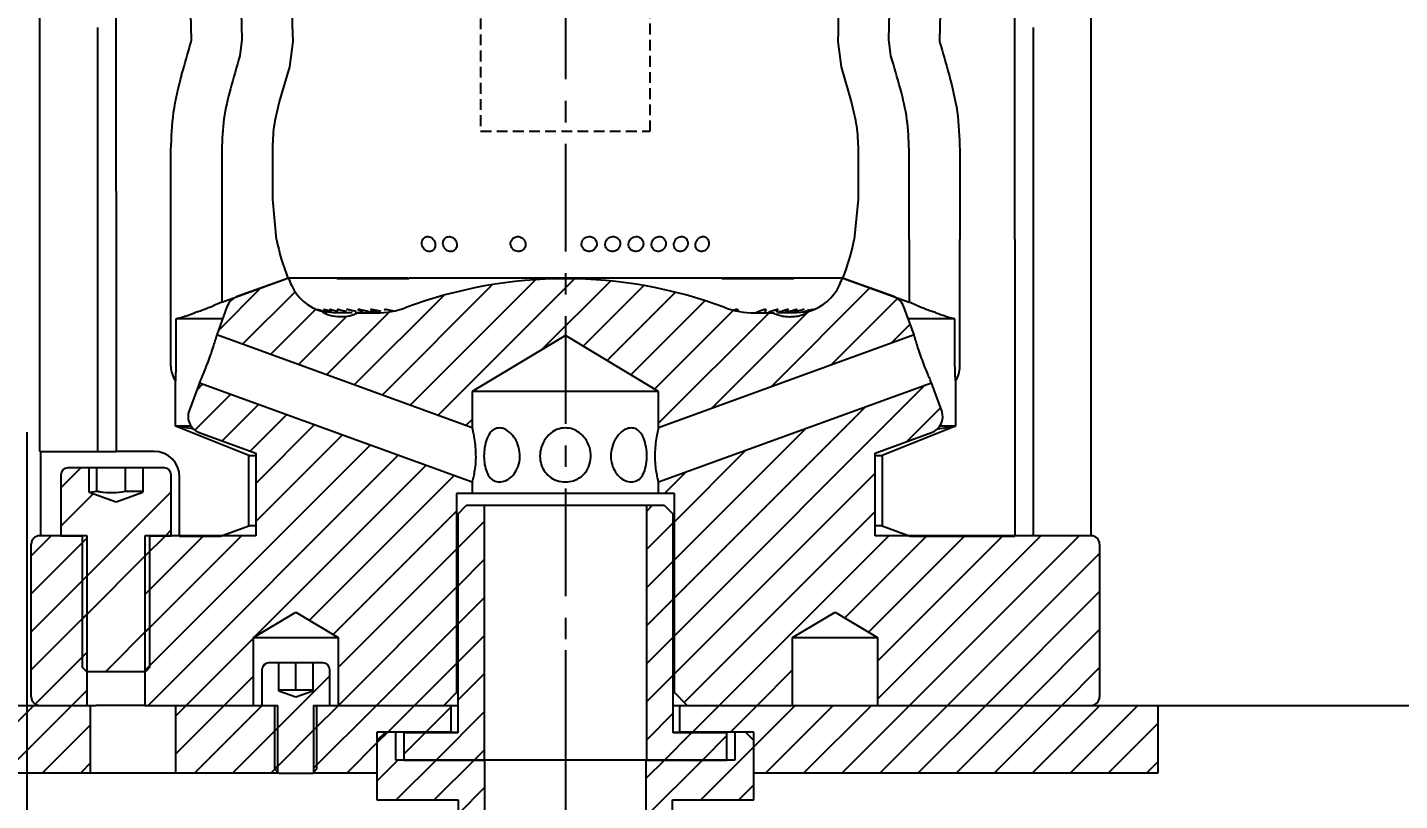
# Model space of a CAD drawing. Header units: millimetres. Extents: x 8 to 832, y 8 to 585.
# Drawn here: x 583.8 to 745.7, y 104.7 to 195.9 of the extents above; entities that cross this region are included whole.
import ezdxf

# ---------------------------------------------------------------- set-up
doc = ezdxf.new("R2010")
doc.units = ezdxf.units.MM
doc.linetypes.add('CENTERX2', pattern=[20.32, 12.7, -2.54, 2.54, -2.54])
doc.linetypes.add('HIDDEN', pattern=[1.905, 1.27, -0.635])
for name, color, linetype in [('CENTERLINE', 4, 'CENTERX2'), ('DIMENSIONS', 2, 'Continuous'), ('HATCH', 3, 'Continuous'), ('HIDDEN', 3, 'HIDDEN')]:
    doc.layers.add(name, color=color, linetype=linetype)
doc.layers.add('OUTLINE', color=7, linetype='Continuous', lineweight=25)
doc.styles.add('SLDTEXTSTYLE0', font='TXT', dxfattribs={"width": 0.75})
doc.dimstyles.new('SLDDIMSTYLE0', dxfattribs={"dimtxt": 3.5, "dimasz": 2, "dimexe": 0, "dimexo": 0.0625, "dimgap": 0.875, "dimtad": 1, "dimrnd": 1e-09, "dimzin": 12, "dimdsep": 46, "dimtxsty": 'SLDTEXTSTYLE0', "dimsah": 1, "dimcen": 0.09, "dimadec": 0, "dimazin": 3, "dimtfac": 1, "dimtofl": 0, "dimtmove": 0, "dimatfit": 3, "dimfxl": 0, "dimfrac": 2, "dimtolj": 1, "dimtzin": 12, "dimarcsym": 0})

# ---------------------------------------------------------------- blocks, each defined once
blk = doc.blocks.new('SW_HATCH_0')
at = {"layer": 'HATCH', "color": 0}
for p, q in [((387.42, -43.63), (374.39, -56.66)), ((392.48, -43.06), (377.68, -57.86)), ((397.07, -42.96), (380.97, -59.06)), ((401.31, -43.21), (393.2, -51.32)), ((360.08, -44.03), (355.07, -49.04)), ((364.12, -44.48), (357.93, -50.67)), ((381.69, -44.88), (371.1, -55.46)), ((405.26, -43.75), (398.11, -50.91)), ((408.97, -44.53), (400.91, -52.59)), ((431.92, -44.03), (420.25, -55.7)), ((435.16, -45.28), (427.31, -53.13)), ((366.57, -46.52), (361.22, -51.87)), ((375.24, -46.83), (367.81, -54.27)), ((412.48, -45.52), (403.72, -54.28)), ((415.84, -46.64), (406.52, -55.96)), ((424.54, -46.92), (413.2, -58.27)), ((370.19, -47.4), (364.51, -53.07)), ((420.02, -46.95), (407, -59.97)), ((436.65, -48.28), (434.37, -50.56)), ((356.54, -56.55), (352.3, -60.79)), ((353.25, -55.35), (352.5, -56.1)), ((438.45, -55.46), (408.85, -85.06)), ((359.83, -57.75), (355.52, -62.06)), ((431.39, -58.03), (408.85, -80.57)), ((440.25, -58.16), (436.27, -62.14)), ((363.13, -58.95), (358.81, -63.26)), ((385, -59.52), (384.27, -60.26)), ((366.42, -60.14), (359.47, -67.09)), ((369.71, -61.34), (359.47, -71.58)), ((424.34, -60.6), (408.85, -76.08)), ((373, -62.54), (346.4, -89.14)), ((376.29, -63.74), (346.78, -93.25)), ((417.28, -63.17), (408.85, -71.59)), ((338.86, -65.25), (336.5, -67.61)), ((379.59, -64.94), (359.38, -85.14)), ((382.88, -66.14), (365.8, -83.21)), ((410.22, -65.74), (407.7, -68.25)), ((432.53, -65.88), (408.85, -89.55)), ((340.33, -68.28), (336.5, -72.1)), ((349.5, -68.08), (339, -78.58)), ((383.15, -70.35), (368.61, -84.89)), ((406.25, -69.7), (405.55, -70.4)), ((432.53, -70.37), (410, -92.9)), ((349.5, -72.57), (348.82, -73.25)), ((386.45, -71.54), (383.3, -74.69)), ((408.7, -71.74), (405.55, -74.89)), ((335.35, -73.25), (333, -75.6)), ((339.6, -73.49), (333, -80.09)), ((357.8, -73.25), (346.4, -84.65)), ((353.31, -73.25), (346.4, -80.16)), ((348.82, -73.25), (346.4, -75.67)), ((434.13, -73.25), (414.13, -93.25)), ((438.62, -73.25), (428.94, -82.93)), ((443.11, -73.25), (431.75, -84.62)), ((452.09, -73.25), (432.8, -92.54)), ((447.6, -73.25), (432.8, -88.05)), ((456.58, -73.25), (436.58, -93.25)), ((347, -75.07), (339, -83.07)), ((383.15, -74.84), (369.2, -88.79)), ((386.45, -76.03), (383.3, -79.18)), ((459, -75.33), (441.08, -93.25)), ((408.7, -76.23), (405.55, -79.38)), ((339.6, -77.98), (333, -84.58)), ((383.15, -79.33), (369.23, -93.25)), ((386.45, -80.52), (383.3, -83.67)), ((408.7, -80.72), (405.55, -83.87)), ((459, -79.82), (445.57, -93.25)), ((339.6, -82.47), (333, -89.07)), ((347, -84.05), (341.8, -89.25)), ((383.15, -83.82), (373.72, -93.25)), ((359.2, -85.32), (351.27, -93.25)), ((386.45, -85.01), (383.3, -88.16)), ((408.7, -85.21), (405.55, -88.36)), ((459, -84.31), (450.06, -93.25)), ((339.6, -86.96), (333.47, -93.1)), ((347, -88.54), (346.29, -89.25)), ((360.71, -88.31), (360.26, -88.76)), ((383.15, -88.31), (378.21, -93.25)), ((459, -88.8), (454.55, -93.25)), ((359.2, -89.81), (355.76, -93.25)), ((368.2, -89.79), (361.7, -96.29)), ((386.45, -89.5), (383.3, -92.65)), ((408.7, -89.7), (405.55, -92.85)), ((422.8, -89.07), (418.62, -93.25)), ((339.6, -91.45), (337.8, -93.25)), ((333.31, -93.25), (325.36, -101.2)), ((337.8, -93.25), (329.85, -101.2)), ((351.27, -93.25), (350, -94.52)), ((355.76, -93.25), (350, -99.01)), ((360.25, -93.25), (352.3, -101.2)), ((369.23, -93.25), (366.3, -96.18)), ((373.72, -93.25), (366.3, -100.67)), ((378.21, -93.25), (375.06, -96.4)), ((382.5, -93.45), (379.55, -96.4)), ((409.64, -93.25), (409.5, -93.39)), ((414.13, -93.25), (410.98, -96.4)), ((418.62, -93.25), (415.47, -96.4)), ((423.11, -93.25), (418.23, -98.14)), ((427.6, -93.25), (419.65, -101.2)), ((432.09, -93.25), (424.14, -101.2)), ((436.58, -93.25), (428.63, -101.2)), ((441.08, -93.25), (433.13, -101.2)), ((445.57, -93.25), (437.62, -101.2)), ((450.06, -93.25), (442.11, -101.2)), ((454.55, -93.25), (446.6, -101.2)), ((459.04, -93.25), (451.09, -101.2)), ((463.53, -93.25), (455.58, -101.2)), ((386.45, -93.99), (380.74, -99.7)), ((408.7, -94.19), (405.55, -97.34)), ((465.9, -95.37), (460.07, -101.2)), ((340, -95.54), (334.34, -101.2)), ((362.1, -95.89), (356.79, -101.2)), ((366.7, -95.78), (361.72, -100.77)), ((375.06, -96.4), (373.77, -97.69)), ((379.45, -96.5), (376.95, -99)), ((410.88, -96.5), (407.68, -99.7)), ((415.05, -96.82), (412.17, -99.7)), ((373.77, -97.69), (370.26, -101.2)), ((386.45, -98.48), (385.23, -99.7)), ((418.23, -98.14), (411.96, -104.4)), ((340, -100.03), (338.83, -101.2)), ((376.25, -99.7), (373.77, -102.18)), ((380.74, -99.7), (376.04, -104.4)), ((385.23, -99.7), (380.53, -104.4)), ((407.68, -99.7), (405.5, -101.88)), ((412.17, -99.7), (405.5, -106.37)), ((465.9, -99.86), (464.56, -101.2)), ((362.1, -100.38), (361.28, -101.2)), ((386.5, -102.92), (383.35, -106.07)), ((418.23, -102.63), (416.45, -104.4))]:
    blk.add_line(p, q, dxfattribs=at)
blk = doc.blocks.new('_D_5')
at = {"layer": 'DIMENSIONS'}
for p, q in [((716.11, 323.11), (762.87, 323.11)), ((760.87, 115.91), (760.87, 323.11)), ((710.27, 115.91), (762.87, 115.91))]:
    blk.add_line(p, q, dxfattribs=at)
for points in [[(760.87, 323.11), (760.37, 321.11), (761.37, 321.11)], [(760.87, 115.91), (761.37, 117.91), (760.37, 117.91)]]:
    blk.add_solid(points, dxfattribs=at)
at = {"layer": 'DIMENSIONS', "char_height": 3.5, "attachment_point": 1, "rotation": 90, "style": 'SLDTEXTSTYLE0'}
for s, insert in [('max 303', (750.8, 210.48)), ('207,2', (756.35, 213.69))]:
    blk.add_mtext(s, dxfattribs=dict(at, insert=insert))
blk = doc.blocks.new('_D_13')
at = {"layer": 'DIMENSIONS'}
for p, q in [((583.77, 148.12), (583.77, 69.68)), ((647.27, 122.41), (647.27, 69.68)), ((647.27, 71.68), (583.77, 71.68))]:
    blk.add_line(p, q, dxfattribs=at)
for points in [[(583.77, 71.68), (585.77, 71.18), (585.77, 72.18)], [(647.27, 71.68), (645.27, 72.18), (645.27, 71.18)]]:
    blk.add_solid(points, dxfattribs=at)
at = {"layer": 'DIMENSIONS', "insert": (611, 76.19), "char_height": 3.5, "attachment_point": 1, "style": 'SLDTEXTSTYLE0'}
blk.add_mtext('63,5', dxfattribs=at)

msp = doc.modelspace()

# ---------------------------------------------------------------- linework, layer by layer
at = {"layer": 'CENTERLINE'}
msp.add_line((647.272, 466.611), (647.272, 109.712), dxfattribs=at)
at = {"layer": 'HIDDEN'}
for p, q in [((637.272, 263.612), (637.272, 183.612)), ((657.272, 183.612), (657.272, 263.612)), ((637.272, 183.612), (657.272, 183.612))]:
    msp.add_line(p, q, dxfattribs=at)
at = {"layer": 'OUTLINE'}
for p, q in [((585.297, 145.863), (585.297, 408.812)), ((709.247, 408.812), (709.247, 135.913)), ((592.089, 195.863), (592.089, 145.863)), ((702.456, 195.863), (702.456, 135.913)), ((609.125, 194.457), (608.874, 192.508)), ((614.758, 191.209), (615.147, 194.213)), ((679.397, 194.213), (679.787, 191.209)), ((685.671, 192.508), (685.419, 194.457)), ((613.531, 186.958), (614.758, 191.209)), ((679.787, 191.209), (681.013, 186.958)), ((612.747, 175.613), (612.747, 181.413)), ((681.797, 181.413), (681.797, 175.613)), ((613.204, 170.863), (612.747, 175.613)), ((681.797, 175.613), (681.341, 170.863)), ((594.272, 170.863), (594.272, 145.863)), ((600.747, 155.88), (600.747, 170.863)), ((606.747, 170.863), (606.747, 163.474)), ((687.797, 170.863), (687.797, 163.474)), ((693.797, 155.88), (693.797, 170.863)), ((700.272, 170.863), (700.272, 135.863)), ((606.747, 163.474), (614.547, 166.313)), ((614.597, 166.313), (608.553, 164.114)), ((614.597, 166.313), (614.547, 166.313)), ((620.318, 166.313), (614.597, 166.313)), ((620.318, 166.313), (620.331, 166.267)), ((628.704, 166.313), (620.318, 166.313)), ((620.331, 166.267), (628.817, 166.267)), ((628.817, 166.267), (628.803, 166.313)), ((665.742, 166.313), (628.803, 166.313)), ((665.742, 166.313), (665.728, 166.267)), ((665.728, 166.267), (674.213, 166.267)), ((674.281, 166.313), (665.831, 166.313)), ((674.213, 166.267), (674.227, 166.313)), ((679.947, 166.313), (674.227, 166.313)), ((685.991, 164.114), (679.947, 166.313)), ((679.997, 166.313), (679.947, 166.313)), ((679.997, 166.313), (687.797, 163.474)), ((606.747, 163.474), (605.805, 163.077)), ((688.74, 163.077), (687.797, 163.474)), ((603.873, 162.324), (603.622, 162.233)), ((607.358, 162.918), (606.152, 159.603)), ((622.124, 162.213), (619.987, 162.213)), ((622.795, 162.213), (624.977, 162.213)), ((624.269, 162.582), (624.429, 162.492)), ((669.568, 162.213), (671.749, 162.213)), ((674.555, 162.213), (672.276, 162.213)), ((675.432, 162.284), (674.555, 162.213)), ((688.393, 159.603), (687.187, 162.918)), ((690.923, 162.233), (690.672, 162.324)), ((601.69, 161.584), (601.322, 161.482)), ((601.322, 161.482), (601.322, 155.88)), ((606.835, 161.482), (601.322, 161.482)), ((693.222, 161.482), (687.71, 161.482)), ((693.222, 161.482), (692.855, 161.584)), ((693.222, 155.88), (693.222, 161.482)), ((636.272, 148.64), (606.152, 159.603)), ((647.272, 159.523), (636.272, 152.913)), ((658.272, 152.913), (647.272, 159.523)), ((688.393, 159.603), (658.272, 148.64)), ((601.272, 148.833), (601.272, 154.185)), ((604.099, 153.965), (602.893, 150.65)), ((604.099, 153.965), (636.272, 142.255)), ((658.272, 142.255), (690.445, 153.965)), ((691.652, 150.65), (690.445, 153.965)), ((693.272, 154.185), (693.272, 148.833)), ((636.272, 152.913), (636.272, 148.64)), ((658.272, 152.913), (636.272, 152.913)), ((658.272, 148.64), (658.272, 152.913)), ((603.125, 148.833), (601.272, 148.833)), ((609.922, 145.393), (601.272, 148.833)), ((604.088, 148.087), (610.747, 145.663)), ((683.797, 145.663), (690.456, 148.087)), ((693.272, 148.833), (684.622, 145.393)), ((693.272, 148.833), (691.42, 148.833)), ((585.297, 145.863), (592.089, 145.863)), ((585.345, 145.863), (585.345, 135.913)), ((592.089, 145.863), (594.272, 145.863)), ((598.772, 145.863), (594.272, 145.863)), ((610.747, 145.663), (610.747, 135.913)), ((683.797, 135.913), (683.797, 145.663)), ((609.922, 145.393), (610.747, 145.393)), ((609.922, 137.072), (609.922, 145.393)), ((683.797, 145.393), (684.622, 145.393)), ((684.622, 145.393), (684.622, 137.072)), ((587.772, 143.113), (587.772, 135.913)), ((591.097, 143.913), (588.572, 143.913)), ((591.097, 141.069), (591.097, 143.913)), ((592.006, 143.913), (591.097, 143.913)), ((592.006, 141.174), (592.006, 143.913)), ((595.408, 143.913), (592.006, 143.913)), ((595.408, 141.174), (595.408, 143.913)), ((597.448, 143.913), (595.408, 143.913)), ((597.448, 143.913), (597.448, 141.069)), ((599.972, 143.913), (597.448, 143.913)), ((600.772, 135.913), (600.772, 143.113)), ((601.772, 135.863), (601.772, 142.863)), ((591.097, 141.069), (592.006, 141.174)), ((591.097, 141.069), (594.272, 139.913)), ((594.272, 139.913), (597.448, 141.069)), ((595.408, 141.174), (597.448, 141.174)), ((634.422, 140.913), (634.422, 117.413)), ((636.272, 140.913), (634.422, 140.913)), ((636.272, 142.255), (636.272, 140.913)), ((658.272, 140.913), (636.272, 140.913)), ((658.272, 140.913), (658.272, 142.255)), ((660.122, 140.913), (658.272, 140.913)), ((660.122, 117.413), (660.122, 140.913)), ((634.572, 138.463), (635.572, 139.463)), ((637.722, 139.463), (635.572, 139.463)), ((637.722, 109.463), (637.722, 139.463)), ((656.822, 139.463), (637.722, 139.463)), ((656.822, 139.463), (656.822, 109.463)), ((658.972, 139.463), (656.822, 139.463)), ((658.972, 139.463), (659.972, 138.463)), ((634.572, 138.463), (634.572, 112.663)), ((659.972, 112.663), (659.972, 138.463)), ((606.601, 135.863), (609.922, 137.072)), ((684.622, 137.072), (687.944, 135.863)), ((584.272, 116.913), (584.272, 134.913)), ((590.872, 135.913), (585.272, 135.913)), ((587.772, 135.913), (590.272, 135.913)), ((590.272, 135.913), (590.272, 120.413)), ((590.872, 115.913), (590.872, 135.913)), ((597.672, 135.913), (597.672, 115.913)), ((610.747, 135.913), (597.672, 135.913)), ((598.272, 135.913), (600.772, 135.913)), ((598.272, 120.413), (598.272, 135.913)), ((601.772, 135.863), (606.601, 135.863)), ((709.272, 135.913), (683.797, 135.913)), ((687.944, 135.863), (700.272, 135.863)), ((710.272, 134.913), (710.272, 116.913)), ((610.472, 123.913), (615.472, 126.918)), ((615.472, 126.918), (620.472, 123.913)), ((674.072, 123.913), (679.072, 126.918)), ((679.072, 126.918), (684.072, 123.913)), ((610.472, 115.913), (610.472, 123.913)), ((610.472, 123.913), (620.472, 123.913)), ((620.472, 123.913), (620.472, 115.913)), ((674.072, 115.913), (674.072, 123.913)), ((674.072, 123.913), (684.072, 123.913)), ((684.072, 123.913), (684.072, 115.913)), ((590.772, 119.913), (590.272, 120.413)), ((590.772, 119.913), (597.772, 119.913)), ((598.272, 120.413), (597.772, 119.913)), ((611.472, 120.113), (611.472, 115.913)), ((613.472, 120.913), (612.272, 120.913)), ((613.472, 117.641), (613.472, 120.913)), ((615.472, 120.913), (613.472, 120.913)), ((615.472, 117.754), (615.472, 120.913)), ((617.472, 120.913), (615.472, 120.913)), ((617.472, 120.913), (617.472, 117.641)), ((618.672, 120.913), (617.472, 120.913)), ((619.472, 115.913), (619.472, 120.113)), ((613.472, 117.754), (615.472, 117.754)), ((613.472, 117.641), (615.472, 116.913)), ((615.472, 117.754), (617.472, 117.754)), ((615.472, 116.913), (617.472, 117.641)), ((634.422, 117.413), (632.922, 115.913)), ((634.422, 117.413), (634.572, 117.413)), ((659.972, 117.413), (660.122, 117.413)), ((661.622, 115.913), (660.122, 117.413)), ((576.272, 115.913), (591.272, 115.913)), ((585.272, 115.913), (590.872, 115.913)), ((591.272, 107.963), (591.272, 115.913)), ((591.272, 115.913), (591.912, 115.913)), ((597.672, 115.913), (591.912, 115.913)), ((597.672, 115.913), (610.472, 115.913)), ((601.272, 115.913), (601.272, 107.963)), ((601.272, 115.913), (613.372, 115.913)), ((611.472, 115.913), (612.972, 115.913)), ((612.972, 115.913), (612.972, 108.413)), ((613.372, 107.963), (613.372, 115.913)), ((617.572, 115.913), (617.572, 107.963)), ((617.572, 115.913), (633.772, 115.913)), ((617.972, 115.913), (619.472, 115.913)), ((617.972, 108.413), (617.972, 115.913)), ((620.472, 115.913), (632.922, 115.913)), ((633.772, 115.913), (633.772, 112.763)), ((633.772, 115.913), (634.572, 115.913)), ((659.972, 115.913), (660.772, 115.913)), ((660.772, 112.763), (660.772, 115.913)), ((660.772, 115.913), (717.172, 115.913)), ((661.622, 115.913), (674.072, 115.913)), ((684.072, 115.913), (709.272, 115.913)), ((717.172, 107.963), (717.172, 115.913)), ((625.047, 111.763), (626.047, 112.763)), ((625.047, 112.763), (625.047, 107.963)), ((633.772, 112.763), (625.047, 112.763)), ((625.047, 111.763), (625.047, 104.763)), ((627.272, 112.763), (626.047, 112.763)), ((627.272, 109.463), (627.272, 112.763)), ((628.222, 112.663), (628.222, 109.463)), ((634.572, 112.663), (628.222, 112.663)), ((633.772, 112.763), (634.572, 112.763)), ((659.972, 112.763), (660.772, 112.763)), ((666.322, 112.663), (659.972, 112.663)), ((669.497, 112.763), (660.772, 112.763)), ((666.322, 109.463), (666.322, 112.663)), ((667.272, 112.763), (667.272, 109.463)), ((668.497, 112.763), (667.272, 112.763)), ((668.497, 112.763), (669.497, 111.763)), ((669.497, 107.963), (669.497, 112.763)), ((669.497, 104.763), (669.497, 111.763)), ((637.772, 109.463), (627.272, 109.463)), ((628.222, 109.463), (637.722, 109.463)), ((637.772, 88.763), (637.772, 109.463)), ((656.772, 109.463), (637.772, 109.463)), ((656.772, 109.463), (656.772, 88.763)), ((667.272, 109.463), (656.772, 109.463)), ((656.822, 109.463), (666.322, 109.463)), ((576.272, 107.963), (591.272, 107.963)), ((591.272, 107.963), (601.272, 107.963)), ((601.272, 107.963), (613.372, 107.963)), ((613.472, 107.913), (612.972, 108.413)), ((613.422, 107.963), (613.372, 107.963)), ((613.472, 107.913), (617.472, 107.913)), ((617.972, 108.413), (617.472, 107.913)), ((617.572, 107.963), (617.522, 107.963)), ((617.572, 107.963), (625.047, 107.963)), ((669.497, 107.963), (717.172, 107.963)), ((625.047, 104.763), (634.622, 104.763)), ((634.622, 104.763), (634.622, 92.495)), ((659.922, 92.495), (659.922, 104.763)), ((659.922, 104.763), (669.497, 104.763))]:
    msp.add_line(p, q, dxfattribs=at)
at = {"layer": 'OUTLINE', "flags": 128}
for points in [[(675.337, 162.538), (675.393, 162.586), (675.385, 162.592), (675.352, 162.589), (675.307, 162.579), (675.25, 162.562), (675.15, 162.529), (674.953, 162.464), (674.239, 162.284), (674.239, 162.284)], [(610.747, 137.093), (610.32, 137.082), (609.922, 137.072), (609.922, 137.072), (609.922, 137.072)]]:
    msp.add_lwpolyline(points, dxfattribs=at)
at = {"layer": 'OUTLINE'}
for centre, radius, start, end in [((637.672, 175.613), 24.925, 190.98615, 201.90813), ((656.872, 175.613), 24.925, 338.09187, 349.01385), ((637.672, 175.613), 24.879, 201.95109, 204.05829), ((619.977, 167.713), 5.5, 204.05829, 254.31838), ((647.272, 112.079), 54.135, 69.65747, 110.34253), ((674.568, 167.713), 5.5, 285.68162, 335.94171), ((656.872, 175.613), 24.879, 335.94171, 338.04891), ((609.237, 162.234), 2, 110, 160), ((685.307, 162.234), 2, 20, 70), ((624.977, 172.213), 10, 270, 290.34253), ((669.568, 172.213), 10, 249.65747, 270), ((603.747, 155.88), 3, 180, 214.41151), ((690.797, 155.88), 3, 325.58849, 0), ((604.772, 149.966), 2, 160, 250), ((689.772, 149.966), 2, 290, 20), ((598.772, 142.863), 3, 0, 90), ((588.572, 143.113), 0.8, 90, 180), ((599.972, 143.113), 0.8, 0, 90), ((585.272, 134.913), 1, 90, 180), ((709.272, 134.913), 1, 0, 90), ((612.272, 120.113), 0.8, 90, 180), ((618.672, 120.113), 0.8, 0, 90), ((585.272, 116.913), 1, 180, 270), ((709.272, 116.913), 1, 270, 360)]:
    msp.add_arc(centre, radius, start, end, dxfattribs=at)
for centre, major_axis, ratio, start_param, end_param in [((-10250.496, 277.337), (-1011.064, 40487.506), 0.2678661, 4.7036494, 4.7061958), ((11458.933, 277.337), (-1011.064, 40487.506), 0.2678661, 1.5636078, 1.5661542), ((-10164.388, 277.337), (1011.064, 40487.506), 0.2678661, 4.7170311, 4.7195775), ((11545.041, 277.337), (1011.064, 40487.506), 0.2678661, 1.5769895, 1.5795359), ((15330.798, 277.337), (0, 40488.411), 0.3639702, 1.5726097, 1.5734261), ((-14036.253, 277.337), (0, 40488.411), 0.3639702, 4.7097592, 4.7105756), ((-10664.334, 277.337), (12541.927, 40360.972), 0.2559327, 4.7896013, 4.7896972), ((11958.879, 277.337), (-12541.927, 40360.972), 0.2559327, 1.4934881, 1.493584), ((11924.823, 277.337), (12541.927, 40360.972), 0.2559327, 1.652254, 1.6523499), ((-10630.278, 277.337), (-12541.927, 40360.972), 0.2559327, 4.6308354, 4.6309313), ((-10248.052, 277.337), (0, 40488.411), 0.2679492, 4.7097592, 4.7100198), ((11455.547, 277.337), (0, 40488.411), 0.2679492, 1.5731655, 1.5734261), ((-10161.002, 277.337), (0, 40488.411), 0.2679492, 4.7097592, 4.7100198), ((11542.597, 277.337), (0, 40488.411), 0.2679492, 1.5731655, 1.5734261)]:
    msp.add_ellipse(centre, major_axis=major_axis, ratio=ratio, start_param=start_param, end_param=end_param, dxfattribs=at)
for points, knots in [([(615.147, 194.213), (614.662, 215.139), (613.863, 249.633), (613.063, 284.128), (612.749, 297.696)], [0, 0, 0, 0, 0.6066519, 1, 1, 1, 1]), ([(681.796, 297.696), (681.274, 275.207), (680.475, 240.713), (679.676, 206.219), (679.397, 194.213)], [0, 0, 0, 0, 0.6519488, 1, 1, 1, 1]), ([(603.136, 194.164), (603.146, 194.206), (603.157, 194.257), (603.156, 194.309), (603.156, 194.319)], [0, 0, 0, 0, 0.8236787, 1, 1, 1, 1]), ([(691.388, 194.319), (691.391, 194.268), (691.394, 194.215), (691.408, 194.165), (691.408, 194.164)], [0, 0, 0, 0, 0.9705116, 1, 1, 1, 1]), ([(600.754, 181.413), (600.807, 182.899), (600.914, 185.899), (601.645, 188.811), (602.014, 190.282)], [0, 0, 0, 0, 0.4950543, 1, 1, 1, 1]), ([(692.531, 190.282), (692.894, 188.841), (693.626, 185.929), (693.735, 182.928), (693.79, 181.413)], [0, 0, 0, 0, 0.4950546, 1, 1, 1, 1]), ([(607.756, 188.625), (607.462, 187.453), (606.869, 185.085), (606.783, 182.645), (606.74, 181.413)], [0, 0, 0, 0, 0.4950479, 1, 1, 1, 1]), ([(687.804, 181.413), (687.763, 182.621), (687.679, 185.061), (687.088, 187.429), (686.789, 188.625)], [0, 0, 0, 0, 0.4950499, 1, 1, 1, 1]), ([(612.747, 181.413), (612.78, 182.342), (612.846, 184.218), (613.301, 186.039), (613.531, 186.958)], [0, 0, 0, 0, 0.49505251, 1, 1, 1, 1]), ([(681.013, 186.958), (681.24, 186.057), (681.697, 184.237), (681.764, 182.361), (681.797, 181.413)], [0, 0, 0, 0, 0.4950509, 1, 1, 1, 1]), ([(631.812, 169.771), (631.851, 169.855), (631.93, 170.022), (631.938, 170.323), (631.861, 170.62), (631.701, 170.883), (631.477, 171.082), (631.215, 171.193), (630.944, 171.206), (630.695, 171.118), (630.496, 170.941), (630.368, 170.694), (630.326, 170.403), (630.377, 170.102), (630.514, 169.826), (630.722, 169.605), (630.976, 169.465), (631.248, 169.421), (631.505, 169.478), (631.697, 169.607), (631.78, 169.725), (631.812, 169.771)], [0, 0, 0, 0, 0.0539041, 0.1078016, 0.1617673, 0.2157318, 0.2695746, 0.3232278, 0.3767074, 0.4301046, 0.4835478, 0.5371407, 0.5909268, 0.6448636, 0.6988417, 0.7527385, 0.8064577, 0.8599836, 0.9133899, 0.9668001, 1, 1, 1, 1]), ([(634.354, 169.783), (634.395, 169.868), (634.478, 170.038), (634.487, 170.34), (634.408, 170.635), (634.242, 170.896), (634.01, 171.09), (633.738, 171.197), (633.457, 171.204), (633.198, 171.111), (632.99, 170.93), (632.857, 170.679), (632.813, 170.387), (632.864, 170.087), (633.006, 169.812), (633.221, 169.595), (633.484, 169.46), (633.767, 169.421), (634.034, 169.484), (634.234, 169.617), (634.321, 169.737), (634.354, 169.783)], [0, 0, 0, 0, 0.0539097, 0.107816, 0.1617858, 0.2157445, 0.2695791, 0.3232215, 0.3766946, 0.4300916, 0.4835376, 0.5371417, 0.5909374, 0.6448804, 0.6988582, 0.7527452, 0.8064538, 0.859972, 0.9133745, 0.9667904, 1, 1, 1, 1]), ([(642.005, 169.483), (642.094, 169.524), (642.273, 169.605), (642.467, 169.832), (642.577, 170.107), (642.586, 170.408), (642.494, 170.699), (642.311, 170.946), (642.059, 171.123), (641.765, 171.207), (641.464, 171.191), (641.189, 171.077), (640.97, 170.878), (640.832, 170.615), (640.791, 170.318), (640.852, 170.021), (641.008, 169.757), (641.242, 169.556), (641.526, 169.443), (641.792, 169.426), (641.946, 169.467), (642.005, 169.483)], [0, 0, 0, 0, 0.0536122, 0.1072207, 0.1609329, 0.2148217, 0.2688004, 0.3227419, 0.3765355, 0.4301358, 0.4835785, 0.5369753, 0.5904505, 0.6440984, 0.6979345, 0.7518954, 0.8058632, 0.8597154, 0.9133776, 0.9668604, 1, 1, 1, 1]), ([(650.708, 169.709), (650.771, 169.788), (650.899, 169.945), (650.977, 170.24), (650.958, 170.54), (650.837, 170.816), (650.629, 171.035), (650.359, 171.172), (650.057, 171.213), (649.757, 171.152), (649.493, 170.998), (649.293, 170.767), (649.181, 170.486), (649.169, 170.184), (649.259, 169.898), (649.441, 169.658), (649.695, 169.494), (649.991, 169.423), (650.294, 169.453), (650.541, 169.56), (650.661, 169.668), (650.708, 169.709)], [0, 0, 0, 0, 0.0538691, 0.1077307, 0.1616735, 0.2156522, 0.269539, 0.3232464, 0.3767676, 0.4301735, 0.4835921, 0.5371368, 0.5908719, 0.6447751, 0.698756, 0.7526852, 0.8064573, 0.8600343, 0.9134622, 0.9668582, 1, 1, 1, 1]), ([(653.47, 169.709), (653.535, 169.787), (653.664, 169.944), (653.747, 170.24), (653.734, 170.54), (653.619, 170.816), (653.417, 171.035), (653.152, 171.172), (652.853, 171.213), (652.556, 171.152), (652.291, 170.998), (652.09, 170.768), (651.973, 170.486), (651.956, 170.185), (652.04, 169.898), (652.216, 169.659), (652.464, 169.494), (652.755, 169.423), (653.056, 169.453), (653.302, 169.56), (653.424, 169.668), (653.47, 169.709)], [0, 0, 0, 0, 0.0538684, 0.1077332, 0.1616742, 0.2156526, 0.2695388, 0.3232478, 0.3767674, 0.4301766, 0.4835932, 0.5371374, 0.5908696, 0.6447732, 0.6987545, 0.7526841, 0.8064571, 0.8600347, 0.9134629, 0.9668581, 1, 1, 1, 1]), ([(656.191, 169.709), (656.256, 169.788), (656.386, 169.944), (656.473, 170.24), (656.465, 170.54), (656.357, 170.816), (656.163, 171.035), (655.904, 171.172), (655.612, 171.213), (655.318, 171.152), (655.056, 170.998), (654.853, 170.768), (654.734, 170.486), (654.711, 170.185), (654.789, 169.898), (654.957, 169.659), (655.198, 169.494), (655.483, 169.423), (655.779, 169.453), (656.023, 169.56), (656.144, 169.668), (656.191, 169.709)], [0, 0, 0, 0, 0.0538694, 0.1077307, 0.1616744, 0.2156511, 0.2695382, 0.3232468, 0.3767685, 0.4301764, 0.4835924, 0.5371374, 0.590871, 0.6447746, 0.6987542, 0.7526844, 0.8064567, 0.8600345, 0.913463, 0.9668595, 1, 1, 1, 1]), ([(658.852, 169.71), (658.917, 169.789), (659.046, 169.946), (659.136, 170.242), (659.133, 170.541), (659.032, 170.817), (658.846, 171.036), (658.596, 171.173), (658.311, 171.212), (658.024, 171.152), (657.765, 170.997), (657.564, 170.766), (657.443, 170.484), (657.416, 170.183), (657.487, 169.896), (657.647, 169.657), (657.879, 169.494), (658.156, 169.423), (658.446, 169.453), (658.685, 169.561), (658.806, 169.669), (658.852, 169.71)], [0, 0, 0, 0, 0.0538684, 0.1077315, 0.1616761, 0.215655, 0.2695391, 0.3232466, 0.376765, 0.4301726, 0.4835908, 0.5371367, 0.5908712, 0.6447752, 0.6987571, 0.7526869, 0.8064582, 0.8600332, 0.9134591, 0.9668568, 1, 1, 1, 1]), ([(661.436, 169.713), (661.5, 169.792), (661.628, 169.95), (661.719, 170.246), (661.721, 170.545), (661.627, 170.821), (661.45, 171.038), (661.209, 171.174), (660.934, 171.212), (660.655, 171.15), (660.402, 170.994), (660.204, 170.763), (660.083, 170.48), (660.052, 170.179), (660.116, 169.893), (660.268, 169.655), (660.49, 169.492), (660.757, 169.422), (661.038, 169.454), (661.272, 169.563), (661.39, 169.672), (661.436, 169.713)], [0, 0, 0, 0, 0.0538683, 0.1077357, 0.1616795, 0.2156586, 0.2695394, 0.3232444, 0.3767621, 0.4301696, 0.4835873, 0.5371365, 0.590874, 0.6447798, 0.6987599, 0.7526892, 0.8064566, 0.8600294, 0.9134551, 0.9668516, 1, 1, 1, 1]), ([(663.924, 169.718), (663.987, 169.797), (664.112, 169.955), (664.204, 170.252), (664.21, 170.551), (664.123, 170.826), (663.955, 171.042), (663.726, 171.176), (663.462, 171.212), (663.192, 171.148), (662.948, 170.99), (662.755, 170.757), (662.634, 170.474), (662.601, 170.173), (662.658, 169.887), (662.801, 169.651), (663.012, 169.49), (663.268, 169.422), (663.538, 169.456), (663.765, 169.566), (663.88, 169.676), (663.924, 169.718)], [0, 0, 0, 0, 0.053872, 0.1077424, 0.1616871, 0.2156655, 0.2695455, 0.3232442, 0.3767589, 0.4301659, 0.4835863, 0.537137, 0.590877, 0.6447848, 0.6987676, 0.7526926, 0.806459, 0.8600275, 0.9134516, 0.9668489, 1, 1, 1, 1]), ([(601.69, 161.584), (601.767, 161.606), (601.921, 161.65), (602.384, 161.801), (602.964, 161.998), (603.4, 162.154), (603.622, 162.233)], [0, 0, 0, 0, 0.2437563, 0.4872708, 0.7391858, 1, 1, 1, 1]), ([(603.873, 162.324), (604.111, 162.411), (604.587, 162.585), (605.208, 162.825), (605.624, 162.995), (605.754, 163.054), (605.805, 163.077)], [0, 0, 0, 0, 0.2779609, 0.5561835, 0.8276061, 1, 1, 1, 1]), ([(618.828, 162.362), (618.712, 162.39), (618.45, 162.454), (618.18, 162.543), (618.052, 162.586), (618.024, 162.594), (618.028, 162.591), (618.058, 162.577), (618.117, 162.554), (618.255, 162.502), (618.604, 162.388), (618.921, 162.327), (619.141, 162.284)], [0, 0, 0, 0, 0.1631771, 0.369067, 0.4375164, 0.4767274, 0.5076005, 0.5386747, 0.5660488, 0.6126255, 0.7313669, 1, 1, 1, 1]), ([(618.706, 162.362), (618.652, 162.376), (618.578, 162.394), (618.508, 162.413), (618.491, 162.418)], [0, 0, 0, 0, 0.7443024, 1, 1, 1, 1]), ([(622.795, 162.213), (622.721, 162.169), (622.34, 161.943), (621.538, 161.73), (620.389, 161.683), (619.387, 161.869), (618.754, 162.194), (618.541, 162.375), (618.491, 162.418)], [0, 0, 0, 0, 0.0568495, 0.2929194, 0.5365215, 0.81524, 0.956085, 1, 1, 1, 1]), ([(619.987, 162.213), (619.942, 162.214), (619.491, 162.217), (619.078, 162.293), (618.706, 162.362)], [0, 0, 0, 0, 0.0987733, 1, 1, 1, 1]), ([(619.719, 162.362), (619.558, 162.399), (619.249, 162.469), (618.94, 162.56), (618.81, 162.591), (618.781, 162.594), (618.777, 162.589), (618.789, 162.582), (618.793, 162.58)], [0, 0, 0, 0, 0.3958694, 0.7626498, 0.8530739, 0.9252165, 0.9792042, 1, 1, 1, 1]), ([(620.481, 162.362), (620.237, 162.419), (619.917, 162.493), (619.622, 162.571), (619.526, 162.591), (619.487, 162.594), (619.478, 162.588), (619.492, 162.577), (619.5, 162.572)], [0, 0, 0, 0, 0.5613946, 0.7363337, 0.8268619, 0.8966675, 0.9492432, 1, 1, 1, 1]), ([(621.447, 162.362), (621.188, 162.422), (620.857, 162.497), (620.544, 162.574), (620.446, 162.592), (620.402, 162.594), (620.389, 162.586), (620.401, 162.575), (620.407, 162.57)], [0, 0, 0, 0, 0.5802601, 0.7395161, 0.8305598, 0.8962714, 0.9480803, 1, 1, 1, 1]), ([(622.609, 162.362), (622.55, 162.374), (622.31, 162.424), (621.983, 162.504), (621.703, 162.57), (621.58, 162.591), (621.525, 162.595), (621.505, 162.586), (621.511, 162.571), (621.534, 162.556), (621.547, 162.548)], [0, 0, 0, 0, 0.1238816, 0.50806, 0.7002176, 0.7740148, 0.848443, 0.897322, 0.9463148, 1, 1, 1, 1]), ([(622.795, 162.213), (622.788, 162.213), (622.693, 162.213), (622.571, 162.213), (622.459, 162.213)], [0, 0, 0, 0, 0.075347, 1, 1, 1, 1]), ([(623.959, 162.362), (623.827, 162.39), (623.532, 162.452), (623.179, 162.54), (622.952, 162.585), (622.866, 162.594), (622.823, 162.591), (622.813, 162.578), (622.832, 162.555), (622.912, 162.506), (623.093, 162.428), (623.27, 162.388), (623.362, 162.368)], [0, 0, 0, 0, 0.1897531, 0.4249173, 0.5118809, 0.5580254, 0.595308, 0.6328658, 0.6651366, 0.7188731, 0.8532816, 1, 1, 1, 1]), ([(625.113, 162.232), (624.842, 162.246), (624.459, 162.265), (624.071, 162.34), (623.959, 162.362)], [0, 0, 0, 0, 0.7105346, 1, 1, 1, 1]), ([(625.487, 162.362), (625.354, 162.391), (625.09, 162.447), (624.765, 162.524), (624.526, 162.575), (624.398, 162.594), (624.33, 162.592), (624.308, 162.582), (624.313, 162.561), (624.361, 162.522), (624.523, 162.439), (624.709, 162.394), (624.839, 162.363)], [0, 0, 0, 0, 0.1893034, 0.3755294, 0.460111, 0.5456171, 0.5810147, 0.6166687, 0.6487348, 0.6969844, 0.7888246, 1, 1, 1, 1]), ([(626.955, 162.412), (626.895, 162.425), (626.737, 162.459), (626.477, 162.52), (626.233, 162.573), (626.079, 162.593), (626.009, 162.593), (625.978, 162.583), (625.974, 162.562), (625.994, 162.544), (626.005, 162.533)], [0, 0, 0, 0, 0.1471304, 0.3868798, 0.6280739, 0.7375174, 0.8005492, 0.8641115, 0.9191172, 1, 1, 1, 1]), ([(667.578, 162.362), (667.603, 162.391), (667.647, 162.442), (667.643, 162.52), (667.596, 162.573), (667.509, 162.593), (667.435, 162.593), (667.364, 162.583), (667.28, 162.562), (667.168, 162.524), (667.047, 162.472), (666.977, 162.446), (666.946, 162.434)], [0, 0, 0, 0, 0.22597896, 0.38985884, 0.55473027, 0.62953825, 0.67261977, 0.71606994, 0.75367036, 0.80895987, 0.91308267, 1, 1, 1, 1]), ([(670.759, 162.362), (670.778, 162.373), (670.865, 162.421), (670.944, 162.5), (670.941, 162.567), (670.896, 162.59), (670.845, 162.595), (670.778, 162.587), (670.706, 162.57), (670.605, 162.54), (670.392, 162.463), (670.134, 162.363), (669.922, 162.31), (669.822, 162.284)], [0, 0, 0, 0, 0.0641515, 0.2873286, 0.3989204, 0.4442717, 0.4900437, 0.5184069, 0.5468424, 0.5822388, 0.6419495, 0.8301848, 1, 1, 1, 1]), ([(672.087, 162.362), (672.13, 162.383), (672.243, 162.437), (672.337, 162.52), (672.343, 162.576), (672.304, 162.593), (672.258, 162.594), (672.194, 162.583), (672.121, 162.565), (672.009, 162.529), (671.736, 162.432), (671.476, 162.344), (671.262, 162.296), (671.208, 162.284)], [0, 0, 0, 0, 0.1191306, 0.3177004, 0.4170701, 0.4577097, 0.4987392, 0.5264874, 0.5542399, 0.5932149, 0.6641042, 0.9166674, 1, 1, 1, 1]), ([(676.054, 162.418), (675.945, 162.332), (675.583, 162.047), (674.901, 161.817), (673.81, 161.667), (672.784, 161.75), (672.021, 162.046), (671.791, 162.188), (671.749, 162.213)], [0, 0, 0, 0, 0.092067, 0.3032196, 0.4639631, 0.8214788, 0.9676188, 1, 1, 1, 1]), ([(673.226, 162.362), (673.283, 162.386), (673.419, 162.442), (673.537, 162.525), (673.561, 162.578), (673.535, 162.593), (673.493, 162.593), (673.433, 162.582), (673.361, 162.562), (673.245, 162.525), (672.94, 162.419), (672.669, 162.336), (672.446, 162.291), (672.413, 162.284)], [0, 0, 0, 0, 0.1360134, 0.3253968, 0.4201723, 0.4606008, 0.5014383, 0.5290783, 0.5567, 0.5970392, 0.6722352, 0.9515734, 1, 1, 1, 1]), ([(674.461, 162.488), (674.465, 162.49), (674.512, 162.51), (674.556, 162.55), (674.586, 162.586), (674.554, 162.594), (674.512, 162.59), (674.446, 162.573), (674.351, 162.544), (674.143, 162.474), (673.83, 162.37), (673.567, 162.314), (673.425, 162.284)], [0, 0, 0, 0, 0.0119953, 0.14376742, 0.27674727, 0.32082619, 0.36529382, 0.40603411, 0.45051276, 0.52325645, 0.74190648, 1, 1, 1, 1]), ([(675.743, 162.362), (675.848, 162.391), (676.065, 162.451), (676.285, 162.536), (676.382, 162.583), (676.397, 162.594), (676.381, 162.592), (676.34, 162.579), (676.277, 162.558), (676.143, 162.511), (675.789, 162.394), (675.476, 162.331), (675.246, 162.284)], [0, 0, 0, 0, 0.1668979, 0.3440502, 0.43277, 0.4697931, 0.5071748, 0.5347186, 0.5621964, 0.6059798, 0.7113154, 1, 1, 1, 1]), ([(676.054, 162.418), (676.175, 162.455), (676.364, 162.512), (676.518, 162.572), (676.565, 162.592), (676.569, 162.594), (676.545, 162.586), (676.498, 162.568), (676.411, 162.537), (676.17, 162.453), (675.834, 162.357), (675.549, 162.305), (675.432, 162.284)], [0, 0, 0, 0, 0.217392, 0.3414558, 0.3866342, 0.4321784, 0.4636756, 0.4952241, 0.5361192, 0.6068905, 0.839164, 1, 1, 1, 1]), ([(675.677, 162.439), (675.767, 162.473), (675.885, 162.519), (675.986, 162.573), (675.995, 162.585), (675.999, 162.592)], [0, 0, 0, 0, 0.5695872, 0.7594084, 1, 1, 1, 1]), ([(688.74, 163.077), (688.818, 163.042), (688.975, 162.971), (689.447, 162.782), (690.026, 162.56), (690.459, 162.401), (690.672, 162.324)], [0, 0, 0, 0, 0.24689151, 0.49340421, 0.75153253, 1, 1, 1, 1]), ([(690.923, 162.233), (691.157, 162.149), (691.626, 161.982), (692.244, 161.773), (692.668, 161.636), (692.801, 161.599), (692.855, 161.584)], [0, 0, 0, 0, 0.2755622, 0.5515566, 0.817131, 1, 1, 1, 1]), ([(606.152, 159.603), (606.144, 159.577), (606.128, 159.522), (605.996, 159.071), (605.777, 158.366), (605.482, 157.476), (605.137, 156.514), (604.781, 155.587), (604.457, 154.796), (604.215, 154.229), (604.11, 153.989), (604.102, 153.971), (604.099, 153.965)], [0, 0, 0, 0, 0.0969039, 0.2040166, 0.3113387, 0.4187829, 0.526072, 0.6331795, 0.7403631, 0.8477566, 0.9551724, 1, 1, 1, 1]), ([(690.445, 153.965), (690.437, 153.984), (690.418, 154.026), (690.253, 154.406), (689.978, 155.059), (689.636, 155.912), (689.279, 156.864), (688.949, 157.812), (688.679, 158.647), (688.49, 159.267), (688.404, 159.567), (688.396, 159.594), (688.393, 159.603)], [0, 0, 0, 0, 0.08372038, 0.19083116, 0.29811289, 0.40554268, 0.51286818, 0.61999012, 0.72712487, 0.83447225, 0.94189852, 1, 1, 1, 1]), ([(601.322, 155.88), (601.322, 155.804), (601.321, 155.629), (601.309, 155.255), (601.282, 154.742), (601.276, 154.403), (601.272, 154.185)], [0, 0, 0, 0, 0.0801136, 0.1852691, 0.4748644, 1, 1, 1, 1]), ([(693.272, 154.185), (693.268, 154.414), (693.263, 154.712), (693.239, 155.203), (693.228, 155.483), (693.223, 155.731), (693.222, 155.842), (693.222, 155.88)], [0, 0, 0, 0, 0.5550538, 0.7186759, 0.8835701, 0.9589602, 1, 1, 1, 1]), ([(603.405, 148.51), (602.99, 148.573), (602.123, 148.706), (601.427, 148.81), (601.324, 148.825), (601.272, 148.833)], [0, 0, 0, 0, 0.3122639, 0.6529078, 1, 1, 1, 1]), ([(636.272, 148.64), (636.28, 148.609), (636.295, 148.547), (636.399, 148.076), (636.531, 147.36), (636.658, 146.374), (636.71, 145.21), (636.642, 144.079), (636.499, 143.172), (636.357, 142.558), (636.281, 142.286), (636.275, 142.263), (636.272, 142.255)], [0, 0, 0, 0, 0.0923058, 0.18433011, 0.28339162, 0.39769014, 0.52109177, 0.63908008, 0.74605641, 0.84801821, 0.95004055, 1, 1, 1, 1]), ([(639.494, 148.64), (639.712, 148.609), (640.147, 148.547), (640.795, 148.076), (641.374, 147.36), (641.813, 146.374), (641.973, 145.21), (641.761, 144.078), (641.252, 143.173), (640.579, 142.555), (639.838, 142.239), (639.119, 142.245), (638.503, 142.575), (638.045, 143.201), (637.762, 144.055), (637.646, 145.05), (637.688, 146.11), (637.903, 147.161), (638.302, 148), (638.851, 148.542), (639.284, 148.608), (639.494, 148.64)], [0, 0, 0, 0, 0.0461597, 0.092178, 0.1417157, 0.1988731, 0.2605826, 0.319585, 0.3730807, 0.4240687, 0.4750872, 0.526558, 0.5781715, 0.6296487, 0.6806647, 0.7316116, 0.78459, 0.8421587, 0.9037756, 0.9531484, 1, 1, 1, 1]), ([(647.272, 148.64), (647.573, 148.609), (648.174, 148.547), (648.985, 148.076), (649.672, 147.36), (650.167, 146.374), (650.341, 145.21), (650.109, 144.078), (649.532, 143.173), (648.723, 142.555), (647.763, 142.239), (646.745, 142.245), (645.782, 142.575), (644.99, 143.201), (644.458, 144.055), (644.229, 145.05), (644.314, 146.11), (644.73, 147.161), (645.444, 148), (646.34, 148.542), (646.967, 148.608), (647.272, 148.64)], [0, 0, 0, 0, 0.04616, 0.0921787, 0.1417162, 0.1988736, 0.2605831, 0.3195857, 0.3730813, 0.4240692, 0.4750878, 0.5265578, 0.578172, 0.629649, 0.6806649, 0.731612, 0.7845904, 0.842159, 0.9037757, 0.9531487, 1, 1, 1, 1]), ([(655.051, 148.64), (655.258, 148.609), (655.672, 148.547), (656.172, 148.076), (656.564, 147.36), (656.824, 146.374), (656.911, 145.21), (656.795, 144.078), (656.488, 143.173), (656.017, 142.555), (655.401, 142.239), (654.679, 142.245), (653.934, 142.575), (653.273, 143.201), (652.803, 144.055), (652.595, 145.05), (652.672, 146.11), (653.046, 147.161), (653.656, 148), (654.374, 148.542), (654.829, 148.608), (655.051, 148.64)], [0, 0, 0, 0, 0.0461596, 0.0921779, 0.1417159, 0.1988731, 0.2605826, 0.3195852, 0.3730808, 0.4240689, 0.4750873, 0.5265579, 0.5781715, 0.6296486, 0.6806645, 0.7316115, 0.78459, 0.8421584, 0.9037756, 0.9531483, 1, 1, 1, 1]), ([(658.272, 142.255), (658.263, 142.287), (658.245, 142.35), (658.116, 142.847), (657.972, 143.588), (657.866, 144.522), (657.843, 145.557), (657.912, 146.624), (658.056, 147.623), (658.199, 148.327), (658.266, 148.613), (658.271, 148.634), (658.272, 148.64)], [0, 0, 0, 0, 0.1030222, 0.2060595, 0.3086137, 0.4102675, 0.5134025, 0.623308, 0.7431963, 0.8660664, 0.9577033, 1, 1, 1, 1]), ([(691.124, 148.507), (691.545, 148.571), (692.418, 148.705), (693.118, 148.81), (693.22, 148.825), (693.272, 148.833)], [0, 0, 0, 0, 0.3152914, 0.6544359, 1, 1, 1, 1]), ([(592.006, 141.174), (592.149, 141.149), (593.253, 140.955), (594.417, 140.992), (595.393, 141.171), (595.408, 141.174)], [0, 0, 0, 0, 0.1273909, 0.9867157, 1, 1, 1, 1]), ([(684.622, 137.072), (684.586, 137.073), (684.531, 137.074), (683.979, 137.088), (683.797, 137.093)], [0, 0, 0, 0, 0.6719689, 1, 1, 1, 1])]:
    msp.add_open_spline(points, degree=3, knots=knots, dxfattribs=at)

# ---------------------------------------------------------------- block references
at = {"layer": 'HATCH'}
msp.add_blockref('SW_HATCH_0', (251.272, 209.164), dxfattribs=at)

# ---------------------------------------------------------------- dimensions: what is measured, and where the dimension line sits
at = {"layer": 'DIMENSIONS'}
dim = msp.add_linear_dim(base=(760.866, 323.112), p1=(709.272, 115.913), p2=(715.108, 323.112), angle=90, text='max 303\\P<>', dimstyle='SLDDIMSTYLE0', dxfattribs=at)
dim.commit()
dim.dimension.update_dxf_attribs({"geometry": '_D_5', "text_midpoint": (760.866, 219.512), "dimtype": 160})
dim = msp.add_linear_dim(base=(583.772, 74.457), p1=(647.272, 291.276), p2=(583.772, 291.276), dimstyle='SLDDIMSTYLE0', dxfattribs=at)
dim.commit()
dim.dimension.update_dxf_attribs({"geometry": '_D_13', "text_midpoint": (615.522, 74.457), "dimtype": 160})

doc.saveas('drawing.dxf')
